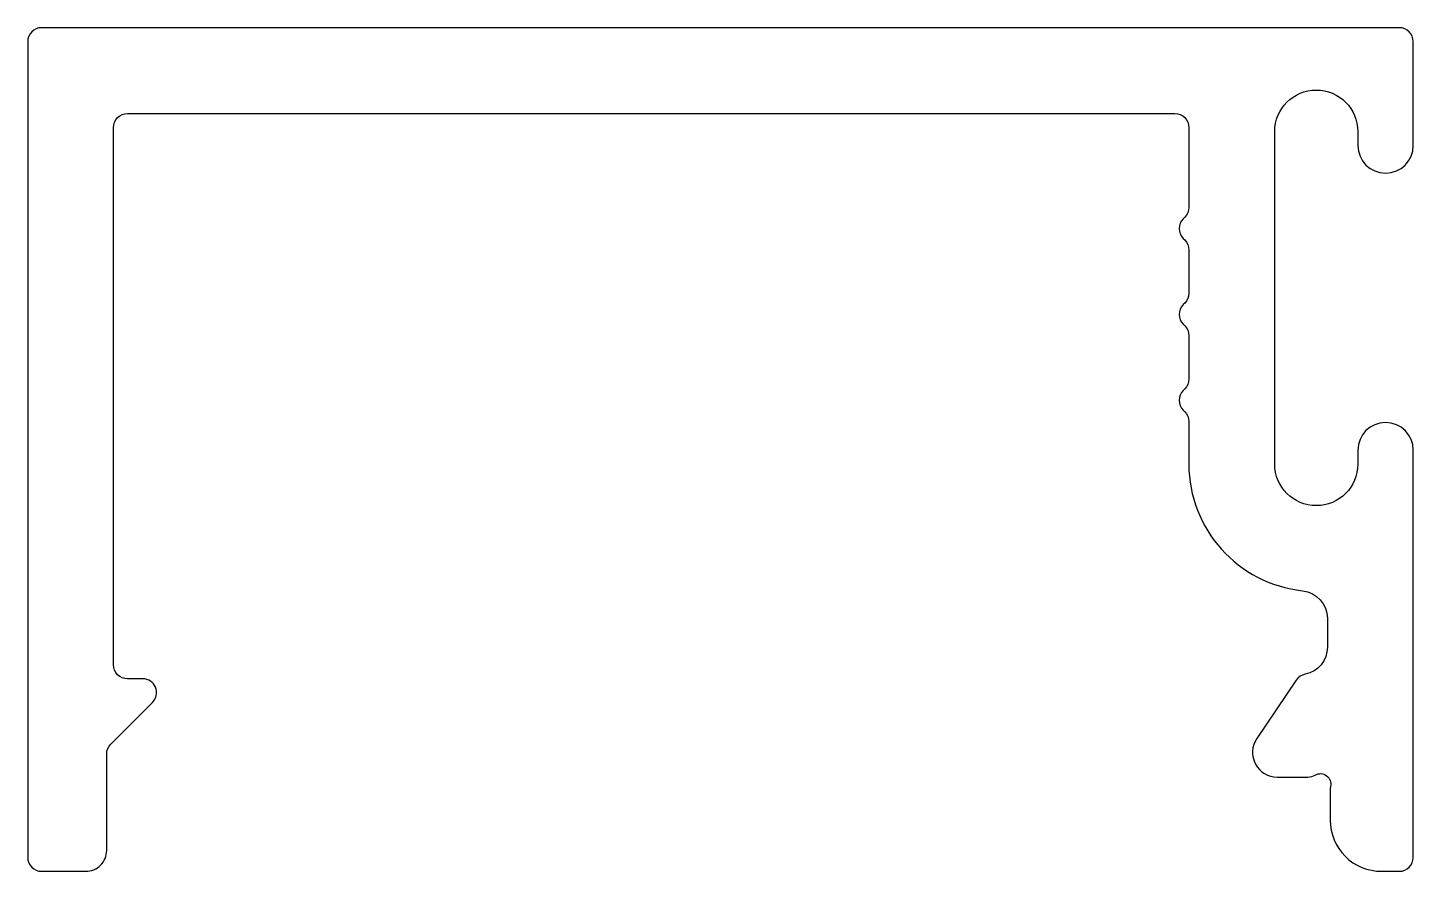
# Model space of a CAD drawing. Extents: x -10.2 to 15.2, y -7.2 to 8.3.
import ezdxf

# ---------------------------------------------------------------- set-up
doc = ezdxf.new("R2010")
doc.units = 0
doc.header["$MEASUREMENT"] = 0
doc.layers.get('0').update_dxf_attribs({"linetype": 'CONTINUOUS'})

msp = doc.modelspace()

# ---------------------------------------------------------------- linework, layer by layer
msp.add_lwpolyline([(12.689, -5.445), (13.253, -5.445, 0.136106), (13.384, -5.409, -0.666488), (13.667, -5.618, 0.059976), (13.659, -5.678), (13.659, -6.233, 0.414214), (14.599, -7.173), (14.929, -7.173, 0.414214), (15.183, -6.919), (15.183, 0.549, 1), (14.167, 0.549), (14.167, 0.295, -1), (12.643, 0.295), (12.643, 6.391, -1), (14.167, 6.391), (14.167, 6.137, 1), (15.183, 6.137), (15.183, 8.042, 0.414214), (14.929, 8.296), (-9.963, 8.296, 0.414214), (-10.217, 8.042), (-10.217, -6.919, 0.414214), (-9.963, -7.173), (-9.15, -7.173, 0.414214), (-8.769, -6.792), (-8.769, -5.021, -0.198912), (-8.694, -4.841), (-7.929, -4.076, 0.668179), (-8.108, -3.642), (-8.388, -3.642, -0.414214), (-8.642, -3.388), (-8.642, 6.467, -0.414214), (-8.388, 6.721), (10.815, 6.721, -0.414214), (11.069, 6.467), (11.069, 5.001, -0.198912), (10.994, 4.822), (10.965, 4.793, 0.414214), (10.965, 4.433), (10.994, 4.404, -0.198912), (11.069, 4.225), (11.069, 3.426, -0.198912), (10.994, 3.247), (10.965, 3.218, 0.414214), (10.965, 2.859), (10.994, 2.83, -0.198912), (11.069, 2.65), (11.069, 1.852, -0.198912), (10.994, 1.672), (10.965, 1.643, 0.414214), (10.965, 1.284), (10.994, 1.255, -0.198912), (11.069, 1.075), (11.069, 0.295, 0.38311), (13.155, -2.028, -0.38311), (13.609, -2.533), (13.609, -3.062, -0.358033), (13.199, -3.56, 0.197988), (13.038, -3.667), (12.314, -4.74, 0.600861)], format="xyb", close=True)

doc.saveas('drawing.dxf')
